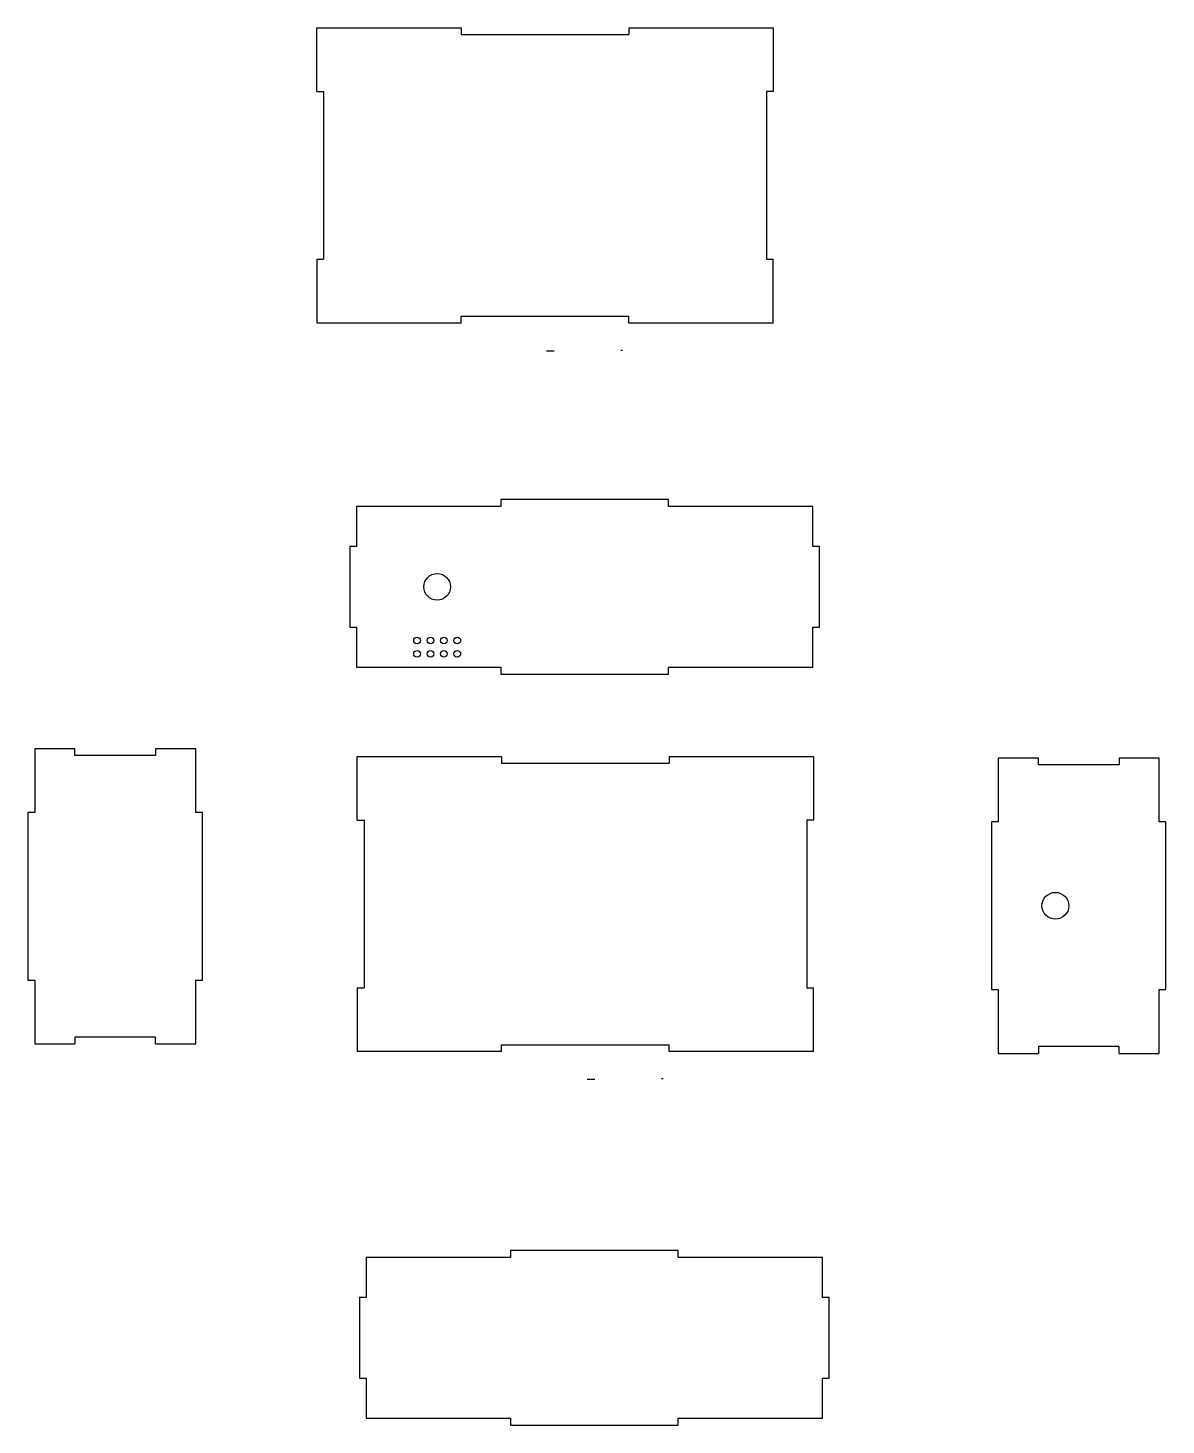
# Model space of a CAD drawing. Header units: centimetres. Extents: x 0 to 696, y 0 to 282.
# Drawn here: x 611.5 to 696.3, y 177.5 to 281.7 of the extents above; entities outside this region: 2.
import ezdxf

# ---------------------------------------------------------------- set-up
doc = ezdxf.new("R2010")
doc.units = ezdxf.units.CM
doc.header["$MEASUREMENT"] = 0
for name, color, linetype in [('EDL_Box_V1 v28_0', 7, 'Continuous'), ('EDL_Box_V1 v28_Sketch2', 7, 'Continuous'), ('EDL_Box_V1 v28_Sketch3', 7, 'Continuous')]:
    doc.layers.add(name, color=color, linetype=linetype)

msp = doc.modelspace()

# ---------------------------------------------------------------- linework, layer by layer
at = {"layer": 'EDL_Box_V1 v28_0'}
for p, q in [((633.04, 281.67), (643.79, 281.67)), ((633.04, 276.92), (633.04, 281.67)), ((643.79, 281.67), (643.79, 281.17)), ((656.29, 281.67), (667.04, 281.67)), ((656.29, 281.67), (656.29, 281.17)), ((667.04, 281.67), (667.04, 276.92)), ((643.79, 281.17), (656.29, 281.17)), ((633.04, 276.92), (633.54, 276.92)), ((633.54, 276.92), (633.54, 264.42)), ((667.04, 276.92), (666.54, 276.92)), ((666.54, 276.92), (666.54, 264.42)), ((633.04, 264.42), (633.54, 264.42)), ((633.04, 264.42), (633.04, 259.67)), ((666.54, 264.42), (667.04, 264.42)), ((667.04, 259.67), (667.04, 264.42)), ((643.79, 259.67), (633.04, 259.67)), ((643.79, 259.67), (643.79, 260.17)), ((643.79, 260.17), (656.29, 260.17)), ((656.29, 259.67), (656.29, 260.17)), ((667.04, 259.67), (656.29, 259.67)), ((650.73, 257.58), (650.16, 257.58)), ((655.81, 257.61), (655.69, 257.61)), ((636, 246), (636, 243)), ((646.75, 246), (636, 246)), ((659.25, 246.5), (646.75, 246.5)), ((646.75, 246.5), (646.75, 246)), ((659.25, 246), (659.25, 246.5)), ((670, 246), (659.25, 246)), ((670, 243), (670, 246)), ((636, 243), (635.5, 243)), ((635.5, 243), (635.5, 237)), ((670.5, 243), (670, 243)), ((670.5, 237), (670.5, 243)), ((635.5, 237), (636, 237)), ((636, 237), (636, 234)), ((670, 234), (670, 237)), ((670, 237), (670.5, 237)), ((636, 234), (646.75, 234)), ((646.75, 234), (646.75, 233.5)), ((646.75, 233.5), (659.25, 233.5)), ((659.25, 233.5), (659.25, 234)), ((659.25, 234), (670, 234)), ((615.01, 227.92), (612.01, 227.92)), ((612.01, 227.92), (612.01, 223.17)), ((615.01, 227.42), (615.01, 227.92)), ((621.01, 227.42), (615.01, 227.42)), ((621.01, 227.92), (621.01, 227.42)), ((624.01, 227.92), (621.01, 227.92)), ((624.01, 223.17), (624.01, 227.92)), ((636.05, 222.61), (636.05, 227.36)), ((636.05, 227.36), (646.8, 227.36)), ((646.8, 227.36), (646.8, 226.86)), ((659.3, 227.36), (659.3, 226.86)), ((659.3, 227.36), (670.05, 227.36)), ((670.05, 227.36), (670.05, 222.61)), ((683.81, 227.22), (683.81, 222.47)), ((686.81, 227.22), (683.81, 227.22)), ((686.81, 226.72), (686.81, 227.22)), ((695.81, 227.22), (692.81, 227.22)), ((692.81, 227.22), (692.81, 226.72)), ((695.81, 222.47), (695.81, 227.22)), ((646.8, 226.86), (659.3, 226.86)), ((692.81, 226.72), (686.81, 226.72)), ((611.51, 223.17), (611.51, 210.67)), ((612.01, 223.17), (611.51, 223.17)), ((624.51, 223.17), (624.01, 223.17)), ((624.51, 210.67), (624.51, 223.17)), ((636.05, 222.61), (636.55, 222.61)), ((636.55, 222.61), (636.55, 210.11)), ((669.55, 222.61), (669.55, 210.11)), ((670.05, 222.61), (669.55, 222.61)), ((683.81, 222.47), (683.31, 222.47)), ((683.31, 222.47), (683.31, 209.97)), ((696.31, 222.47), (695.81, 222.47)), ((696.31, 209.97), (696.31, 222.47)), ((611.51, 210.67), (612.01, 210.67)), ((612.01, 210.67), (612.01, 205.92)), ((624.01, 205.92), (624.01, 210.67)), ((624.01, 210.67), (624.51, 210.67)), ((636.05, 210.11), (636.55, 210.11)), ((636.05, 210.11), (636.05, 205.36)), ((669.55, 210.11), (670.05, 210.11)), ((670.05, 205.36), (670.05, 210.11)), ((683.31, 209.97), (683.81, 209.97)), ((683.81, 209.97), (683.81, 205.22)), ((695.81, 205.22), (695.81, 209.97)), ((695.81, 209.97), (696.31, 209.97)), ((615.01, 206.42), (615.01, 205.92)), ((621.01, 206.42), (615.01, 206.42)), ((621.01, 205.92), (621.01, 206.42)), ((612.01, 205.92), (615.01, 205.92)), ((621.01, 205.92), (624.01, 205.92)), ((646.8, 205.36), (636.05, 205.36)), ((646.8, 205.86), (659.3, 205.86)), ((646.8, 205.36), (646.8, 205.86)), ((659.3, 205.36), (659.3, 205.86)), ((670.05, 205.36), (659.3, 205.36)), ((683.81, 205.22), (686.81, 205.22)), ((692.81, 205.72), (686.81, 205.72)), ((686.81, 205.72), (686.81, 205.22)), ((692.81, 205.22), (692.81, 205.72)), ((692.81, 205.22), (695.81, 205.22)), ((653.74, 203.28), (653.17, 203.28)), ((658.83, 203.31), (658.71, 203.31)), ((647.47, 190.01), (636.72, 190.01)), ((636.72, 190.01), (636.72, 187.01)), ((647.47, 190.51), (647.47, 190.01)), ((659.97, 190.51), (647.47, 190.51)), ((659.97, 190.01), (659.97, 190.51)), ((670.72, 190.01), (659.97, 190.01)), ((670.72, 187.01), (670.72, 190.01)), ((636.72, 187.01), (636.22, 187.01)), ((636.22, 187.01), (636.22, 181.01)), ((671.22, 187.01), (670.72, 187.01)), ((671.22, 181.01), (671.22, 187.01)), ((636.22, 181.01), (636.72, 181.01)), ((636.72, 181.01), (636.72, 178.01)), ((670.72, 181.01), (671.22, 181.01)), ((670.72, 178.01), (670.72, 181.01)), ((636.72, 178.01), (647.47, 178.01)), ((647.47, 178.01), (647.47, 177.51)), ((647.47, 177.51), (659.97, 177.51)), ((659.97, 177.51), (659.97, 178.01)), ((659.97, 178.01), (670.72, 178.01))]:
    msp.add_line(p, q, dxfattribs=at)
for centre, radius in [((642, 240), 1), ((640.5, 236), 0.25), ((641.5, 236), 0.25), ((642.5, 236), 0.25), ((643.5, 236), 0.25), ((640.5, 235), 0.25), ((641.5, 235), 0.25), ((642.5, 235), 0.25), ((643.5, 235), 0.25), ((688.07, 216.22), 1)]:
    msp.add_circle(centre, radius, dxfattribs=at)
at = {"layer": 'EDL_Box_V1 v28_Sketch2'}
msp.add_point((0, 0), dxfattribs=at)
at = {"layer": 'EDL_Box_V1 v28_Sketch3'}
msp.add_point((0, 0), dxfattribs=at)

doc.saveas('drawing.dxf')
